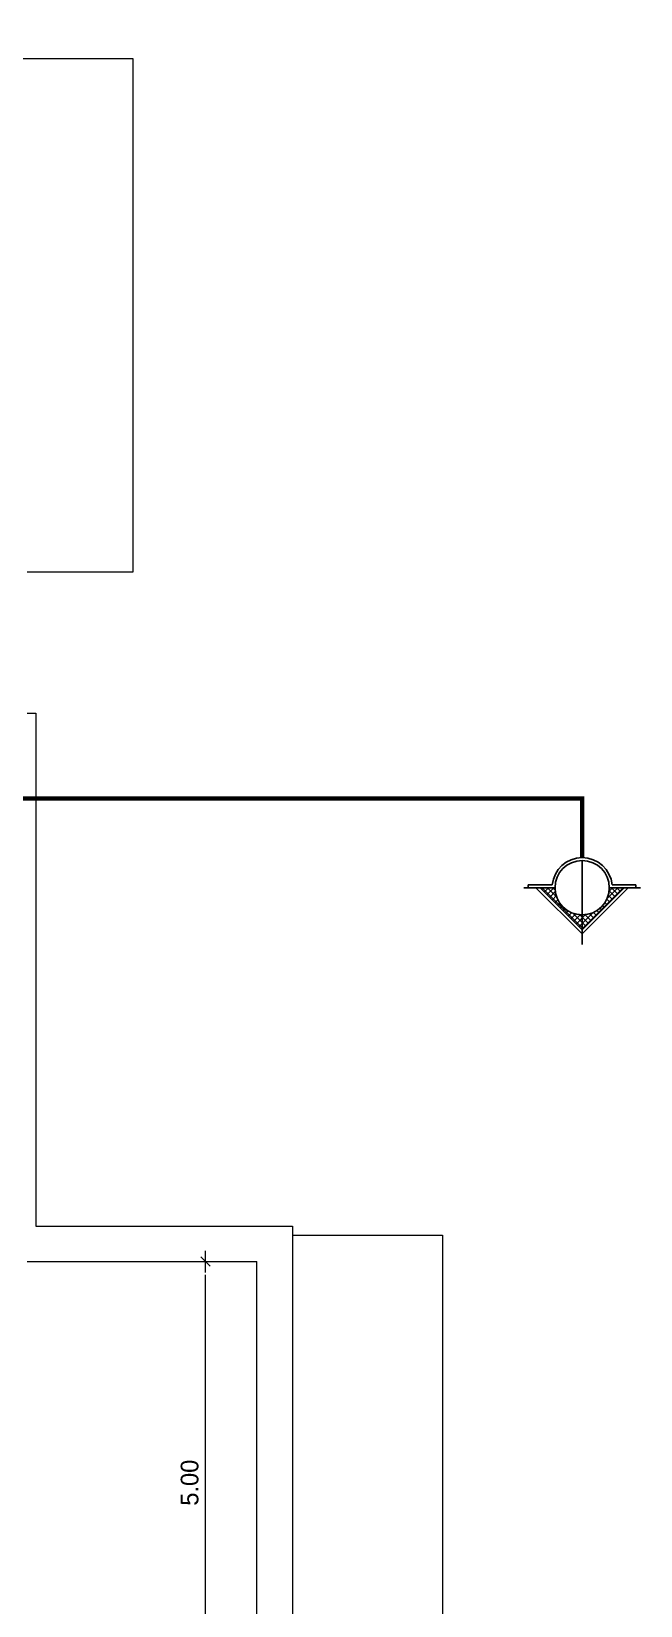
# Model space of a CAD drawing. Extents: x 764960 to 765213, y 2210278 to 2210478.
# Drawn here: x 764984.5 to 764991.39, y 2210341.32 to 2210359.12 of the extents above; entities that cross this region are included whole.
import ezdxf

# ---------------------------------------------------------------- set-up
doc = ezdxf.new("R2010")
doc.units = 0
doc.header["$LTSCALE"] = 0.1
doc.header["$MEASUREMENT"] = 0
doc.linetypes.add('PHANTOMX2', pattern=[5, 2.5, -0.5, 0.5, -0.5, 0.5, -0.5])
doc.layers.get('0').update_dxf_attribs({"linetype": 'CONTINUOUS'})
doc.layers.get('Defpoints').update_dxf_attribs({"linetype": 'CONTINUOUS'})
for name, color, linetype, lineweight in [('dime', 240, 'CONTINUOUS', 13), ('HATCH', 250, 'CONTINUOUS', 9), ('section line', 196, 'CONTINUOUS', 35), ('terraces', 115, 'CONTINUOUS', 20)]:
    doc.layers.add(name, color=color, linetype=linetype, lineweight=lineweight)
doc.layers.add('SECTIONLINE', color=41, linetype='PHANTOMX2')
doc.layers.add('WALL', color=7, linetype='CONTINUOUS')
doc.styles.add('SOSA', font='sosa.shx')
doc.dimstyles.new('DIM-50', dxfattribs={"dimtxt": 0.2, "dimasz": 0.15, "dimexe": 0, "dimexo": 0, "dimgap": 0.05, "dimtad": 1, "dimzin": 0, "dimdsep": 46, "dimtxsty": 'SOSA', "dimblk1": 'DIM-TICK', "dimblk2": 'DIM-TICK', "dimsah": 1, "dimcen": 1, "dimse1": 1, "dimse2": 1, "dimclrd": 251, "dimclrt": 4, "dimadec": 0, "dimazin": 0, "dimtfac": 1.5, "dimtix": 1, "dimtmove": 0, "dimatfit": 0, "dimldrblk": 'DIM-TICK', "dimfxl": 1, "dimtolj": 1, "dimtzin": 0, "dimlwd": 18, "dimarcsym": 0})

# ---------------------------------------------------------------- blocks, each defined once
blk = doc.blocks.new('DIM-TICK')
for p, q in [((-0.82, 0), (0.82, 0)), ((-0.35, -0.35), (0.35, 0.35)), ((0, 0.5), (0, -0.5))]:
    blk.add_line(p, q)
blk = doc.blocks.new('*D393')
at = {"layer": 'Defpoints', "color": 0, "ltscale": 0.2, "transparency": 16777216}
for p in [(764986.471, 2210345.213), (764987.054, 2210345.213), (764987.054, 2210340.213)]:
    blk.add_point(p, dxfattribs=at)
at = {"layer": 'dime', "color": 251, "lineweight": 18, "ltscale": 0.2, "transparency": 16777216}
blk.add_line((764986.471, 2210340.363), (764986.471, 2210345.063), dxfattribs=at)
at = {"layer": 'dime', "color": 251, "lineweight": 18, "ltscale": 0.2, "transparency": 16777216, "xscale": 0.15, "yscale": 0.15, "zscale": 0.15}
for p, rotation in [((764986.471, 2210345.213), 90), ((764986.471, 2210340.213), 270)]:
    blk.add_blockref('DIM-TICK', p, dxfattribs=dict(at, rotation=rotation))
at = {"layer": 'dime', "color": 4, "ltscale": 0.2, "transparency": 16777216, "insert": (764986.293, 2210342.713), "char_height": 0.2, "attachment_point": 5, "rotation": 90, "style": 'SOSA'}
blk.add_mtext('\\A1;5.00', dxfattribs=at)
blk = doc.blocks.new('A$C237A40B5')
at = {"layer": 'HATCH'}
h = blk.add_hatch(dxfattribs=at)
h.set_pattern_fill('ANSI37', color=250, scale=0.01344, angle=270, style=0)
h.set_pattern_definition([(315, (1545.810235, 420.799407), (0.0301736606, 0.0301736606), []), (45, (1545.810235, 420.799407), (-0.0301736606, 0.0301736606), [])])
h.paths.add_polyline_path([(0.168, 0.66), (0.643, 1.135), (0.643, 0.967, 1), (0.643, 0.353), (0.643, 0.185)])
at = {"layer": 'WALL', "color": 6}
for p, q in [((0.643, 1.321), (0.643, 0.967)), ((0.95, 0.66), (0, 0.66)), ((0.643, 0.353), (0.643, 0))]:
    blk.add_line(p, q, dxfattribs=at)
at = {"layer": 'WALL', "color": 5}
for p, q in [((0.643, 1.269), (0.676, 1.269)), ((0.676, 1.269), (0.676, 0.999)), ((0.643, 1.183), (0.12, 0.66)), ((0.643, 1.135), (0.168, 0.66)), ((0.643, 0.138), (0.12, 0.66)), ((0.643, 0.185), (0.168, 0.66)), ((0.676, 0.321), (0.676, 0.052)), ((0.643, 0.052), (0.676, 0.052))]:
    blk.add_line(p, q, dxfattribs=at)
at = {"layer": 'WALL', "color": 1}
blk.add_circle((0.643, 0.66), 0.307, dxfattribs=at)
at = {"layer": 'WALL', "color": 5}
blk.add_arc((0.643, 0.66), 0.34, 275.6636, 84.3364, dxfattribs=at)

msp = doc.modelspace()

# ---------------------------------------------------------------- linework, layer by layer
at = {"layer": 'SECTIONLINE'}
msp.add_lwpolyline([(764990.732, 2210349.78, 0.05, 0.05, 0), (764990.732, 2210350.448, 0.05, 0.05, 0), (764971.471, 2210350.448, 0, 0, 0), (764971.471, 2210350.448, 0.05, 0.05, 0), (764971.471, 2210350.448, 0.05, 0.05, 0), (764971.471, 2210349.78, 0.05, 0.05, 0)], format="xyseb", dxfattribs=at)
at = {"layer": 'terraces'}
for p, q in [((764985.654, 2210353.013), (764985.654, 2210358.513)), ((764984.454, 2210353.013), (764985.654, 2210353.013)), ((764984.454, 2210345.213), (764987.054, 2210345.213)), ((764987.054, 2210341.713), (764987.054, 2210345.213)), ((764987.054, 2210340.213), (764987.054, 2210345.213))]:
    msp.add_line(p, q, dxfattribs=at)
for points in [[(764987.454, 2210345.513), (764989.154, 2210345.513), (764989.154, 2210337.913), (764973.154, 2210337.913), (764973.154, 2210367.913), (764977.754, 2210367.913), (764977.754, 2210358.513)], [(764984.454, 2210353.013), (764985.654, 2210353.013), (764985.654, 2210358.813), (764980.254, 2210358.813)], [(764984.454, 2210351.413), (764984.554, 2210351.413), (764984.554, 2210345.613)], [(764984.554, 2210345.613), (764987.454, 2210345.613), (764987.454, 2210339.813), (764985.408, 2210339.813), (764985.408, 2210339.913)]]:
    msp.add_lwpolyline(points, dxfattribs=at)

# ---------------------------------------------------------------- block references
at = {"layer": 'section line', "rotation": 90}
msp.add_blockref('A$C237A40B5', (764991.392, 2210348.797), dxfattribs=at)

# ---------------------------------------------------------------- dimensions: what is measured, and where the dimension line sits
at = {"layer": 'dime', "ltscale": 0.2}
dim = msp.add_aligned_dim(p1=(764987.054, 2210340.213), p2=(764987.054, 2210345.213), distance=0.583, dimstyle='DIM-50', dxfattribs=at)
dim.commit()
dim.dimension.update_dxf_attribs({"geometry": '*D393', "text_midpoint": (764986.293, 2210342.713)})

doc.saveas('drawing.dxf')
